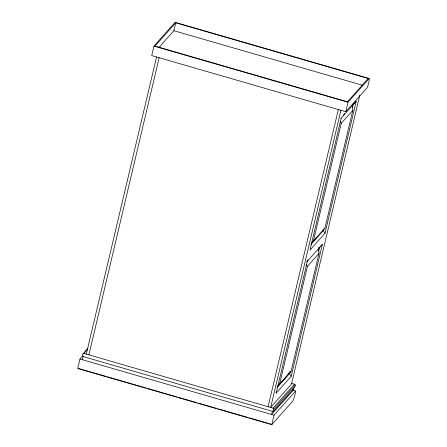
<?xml version="1.0" encoding="UTF-8"?>
<svg xmlns="http://www.w3.org/2000/svg" width="447" height="447" viewBox="0 0 447 447"><rect width="100%" height="100%" fill="white"/><g stroke="black" fill="none" stroke-linecap="round" stroke-linejoin="round"><path stroke-width="0.67" d="M82.723 355.941L79.974 359.025L77.733 368.507L271.793 424.65L292.964 400.92A6.671 1.028 -73.9 0 0 295.596 391.008L292.249 390.035M153.952 46.08L151.706 55.562L345.771 111.705L367.328 87.545A6.671 1.028 -73.9 0 0 369.183 78.493L175.123 22.35L153.952 46.08L348.012 102.218L369.183 78.493M87.942 348.308L82.896 353.963L82.337 356.332L273.167 411.536L294.724 387.376L295.283 385.007L294.467 384.197L291.126 383.23M82.399 359.729L83.148 356.566M86.316 354.108L156.562 56.965M88.908 354.857L159.149 57.713M158.624 47.79L173.866 30.703L175.738 22.797L368.183 78.471L347.397 101.771L154.953 46.097L175.738 22.797M268.094 406.692L338.334 109.554M340.921 110.303L270.681 407.44L291.466 384.141L359.785 95.144M306.715 261.953L322.393 244.341L291.193 376.313L276.185 393.142L307.38 261.165M341.195 118.125L309.994 250.102L325.008 233.278L356.203 101.301L340.994 118.394M272.357 411.301L271.614 414.464L292.975 390.522L293.573 387.99M277.375 386.543L279.593 384.09L307.43 266.339L318.979 253.393L318.772 247.755L319.259 247.895L322.393 244.341M352.588 104.715L352.789 110.353L341.245 123.299L313.408 241.05L311.185 243.503M273.167 411.536L273.726 409.167L295.283 385.007M271.793 424.65L274.039 415.168L295.596 391.008M345.771 111.705L348.012 102.218M318.454 249.113L318.772 247.755M290.036 371.513L289.555 373.547L277.475 387.085M318.454 251.292L319.259 247.895M323.689 229.155L323.365 230.512L310.821 244.57M352.426 107.576L353.069 104.861L356.203 101.301M279.593 384.09L291.142 371.144L318.979 253.393M311.268 243.386L324.958 228.104L352.789 110.353M82.896 353.963L83.891 353.404L87.606 349.241M343.296 115.13L344.687 113.572M307.156 260.774L308.089 259.735M277.453 386.426L291.142 371.144M83.891 353.404L273.106 408.145L294.467 384.197M324.958 228.104L322.885 230.373L323.365 230.512L325.008 233.278M173.866 30.703L362.293 85.209M289.069 373.407L289.555 373.547L291.193 376.313M79.974 359.025L274.039 415.168M78.733 368.529L105.553 376.285M106.894 376.676L125.668 382.107M127.009 382.492L145.789 387.923M147.13 388.314L176.632 396.847M177.973 397.238L196.747 402.669M198.088 403.054L216.862 408.485M218.203 408.876L247.711 417.409M249.052 417.8L267.826 423.231M269.167 423.616L271.178 424.203M340.178 121.556L341.245 123.299M306.363 264.596L307.43 266.339M273.106 408.145L273.726 409.167M276.151 391.857L276.185 393.142M175.123 22.35A6.671 1.028 -73.9 0 1 175.163 22.518"/></g></svg>
